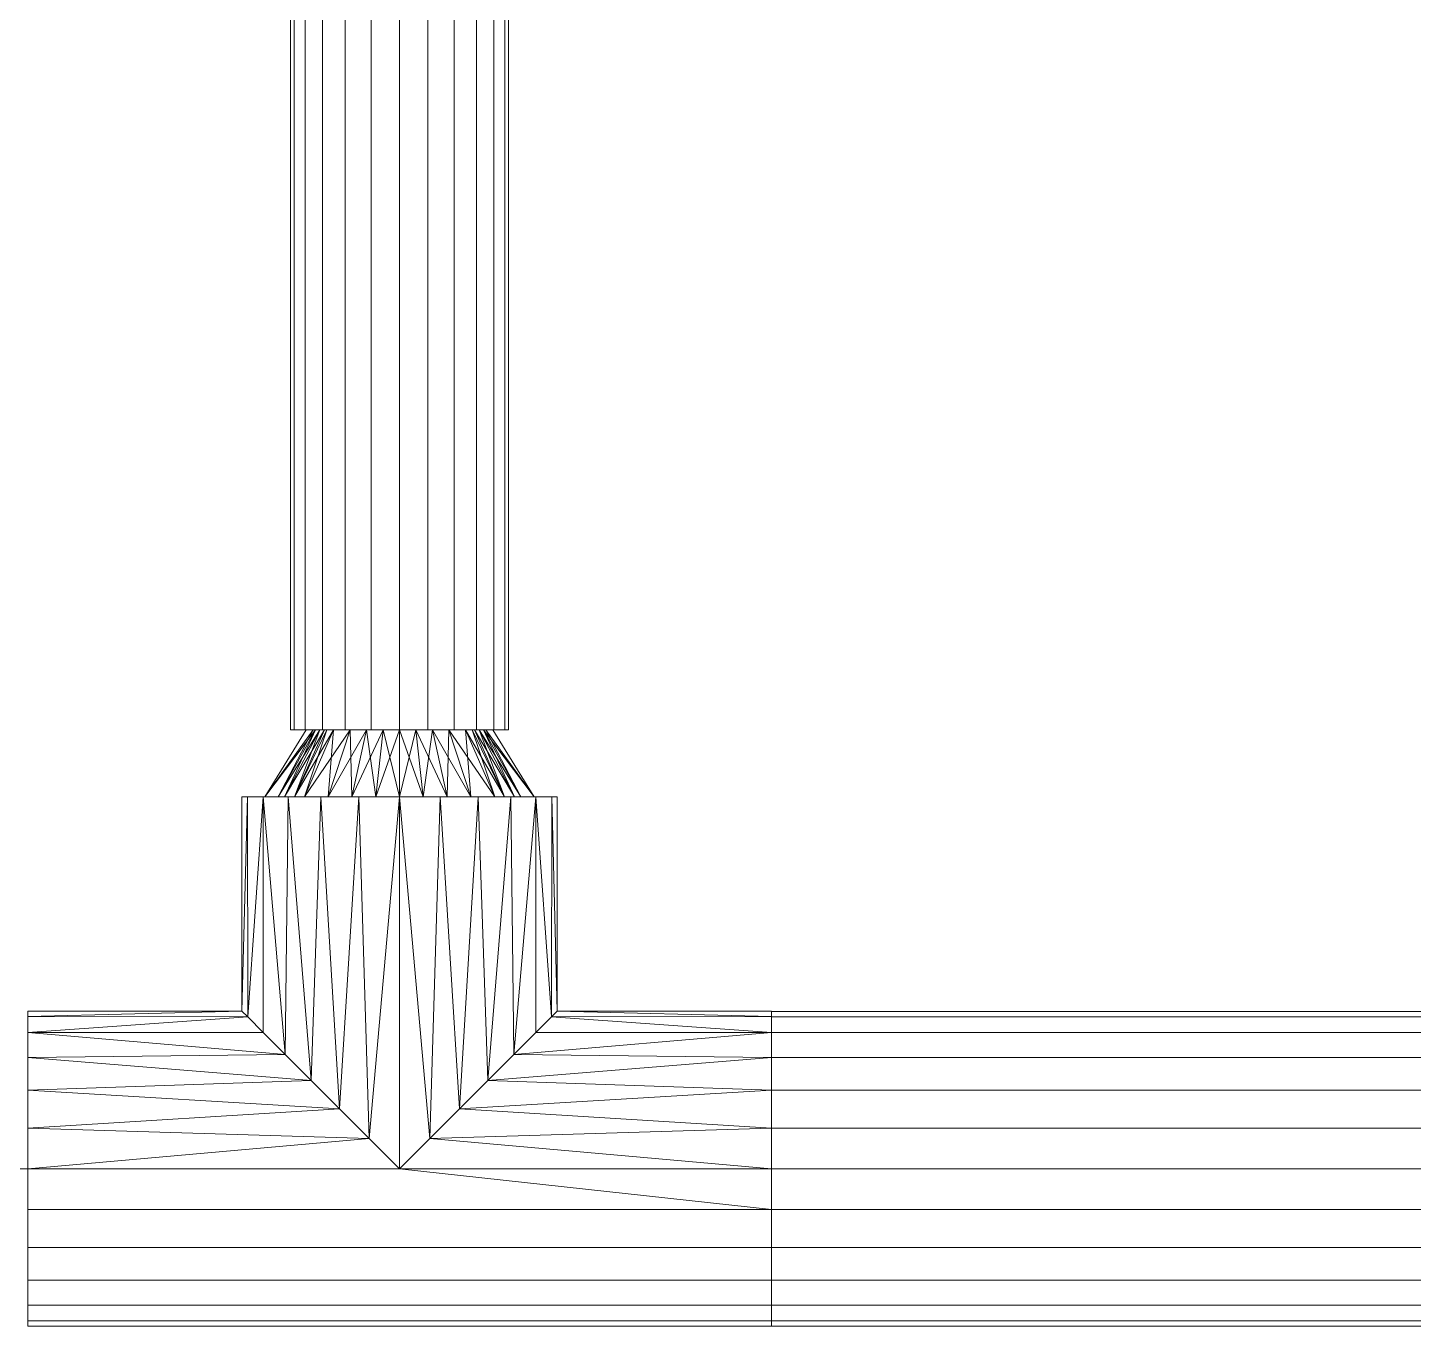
# Model space of a CAD drawing. Header units: inches. Extents: x -3325 to -59, y 5 to 733.
# Drawn here: x -3119.97 to -3111.6, y 217.26 to 225.1 of the extents above; entities that cross this region are included whole.
import ezdxf

# ---------------------------------------------------------------- set-up
doc = ezdxf.new("R2010")
doc.units = ezdxf.units.IN
doc.header["$MEASUREMENT"] = 0
doc.layers.add('P-PIPE', color=10, linetype='Continuous', lineweight=9)

# ---------------------------------------------------------------- blocks, each defined once
blk = doc.blocks.new('Tee - Welded - Generic - Standard-1125979-06 - Fifth Level')
at = {"layer": 'P-PIPE'}
mesh = blk.add_polyface(dxfattribs=at)
corners = [(-2.2441, -0.9508), (-2.2441, -0.9184, 0.2461), (-2.2441, -0.8234, 0.4754), (-2.2441, -0.6723, 0.6723), (-2.2441, -0.4754, 0.8234), (-2.2441, -0.2461, 0.9184), (-2.2441, 0, 0.9508), (-2.2441, 0.2461, 0.9184), (-2.2441, 0.4754, 0.8234), (-2.2441, 0.6723, 0.6723), (-2.2441, 0.8234, 0.4754), (-2.2441, 0.9184, 0.2461), (-2.2441, 0.9508), (-2.2441, 0.9184, -0.2461), (-2.2441, 0.8234, -0.4754), (-2.2441, 0.6723, -0.6723), (-2.2441, 0.4754, -0.8234), (-2.2441, 0.2461, -0.9184), (-2.2441, 0, -0.9508), (-2.2441, -0.2461, -0.9184), (-2.2441, -0.4754, -0.8234), (-2.2441, -0.6723, -0.6723), (-2.2441, -0.8234, -0.4754), (-2.2441, -0.9184, -0.2461)]
mesh.append_faces([[corners[k] for k in face] for face in [(10, 0, 7, 9)]], dxfattribs={"vtx0": -1, "vtx1": -1, "vtx2": -1})
mesh.append_faces([[corners[k] for k in face] for face in [(13, 21, 0, 10)]], dxfattribs={"vtx0": -1, "vtx1": -1, "vtx2": -1, "vtx3": -1})
mesh.append_faces([[corners[k] for k in face] for face in [(13, 16, 20, 21), (5, 7, 0, 1)]], dxfattribs={"vtx0": -1, "vtx1": -1, "vtx3": -1})
mesh.append_faces([[corners[k] for k in face] for face in [(4, 5, 3)]], dxfattribs={"vtx1": -1})
mesh.append_faces([[corners[k] for k in face] for face in [(18, 19, 20), (22, 23, 0, 21), (7, 8, 9), (5, 6, 7)]], dxfattribs={"vtx2": -1})
mesh.append_faces([[corners[k] for k in face] for face in [(16, 17, 18, 20), (1, 2, 3, 5)]], dxfattribs={"vtx2": -1, "vtx3": -1})
mesh.append_faces([[corners[k] for k in face] for face in [(13, 14, 15, 16), (10, 11, 12, 13)]], dxfattribs={"vtx3": -1})
mesh = blk.add_polyface(dxfattribs=at)
corners = [(-2.2441, 0.9508), (-2.2441, 0.9184, 0.2461), (-2.2441, 0.8234, 0.4754), (-2.2441, 0.6723, 0.6723), (-2.2441, 0.4754, 0.8234), (-2.2441, 0.2461, 0.9184), (-2.2441, 0, 0.9508), (-2.2441, -0.2461, 0.9184), (-2.2441, -0.4754, 0.8234), (-2.2441, -0.6723, 0.6723), (-2.2441, -0.8234, 0.4754), (-2.2441, -0.9184, 0.2461), (-2.2441, -0.9508), (-0.9508, -0.9508), (-0.9163, -0.9163, 0.2538), (-0.8229, -0.8229, 0.4762), (-0.6899, -0.6899, 0.6542), (-0.5329, -0.5329, 0.7874), (-0.3617, -0.3617, 0.8793), (-0.1826, -0.1826, 0.9331), (0, 0, 0.9508), (0.1826, -0.1826, 0.9331), (0.3617, -0.3617, 0.8793), (0.5329, -0.5329, 0.7874), (0.6899, -0.6899, 0.6542), (0.8229, -0.8229, 0.4762), (0.9163, -0.9163, 0.2538), (0.9508, -0.9508), (2.2441, -0.9508), (2.2441, -0.9184, 0.2461), (2.2441, -0.8234, 0.4754), (2.2441, -0.6723, 0.6723), (2.2441, -0.4754, 0.8234), (2.2441, -0.2461, 0.9184), (2.2441, 0, 0.9508), (2.2441, 0.2461, 0.9184), (2.2441, 0.4754, 0.8234), (2.2441, 0.6723, 0.6723), (2.2441, 0.8234, 0.4754), (2.2441, 0.9184, 0.2461), (2.2441, 0.9508)]
mesh.append_faces([[corners[k] for k in face] for face in [(13, 11, 12)]], dxfattribs={"vtx0": -1})
mesh.append_faces([[corners[k] for k in face] for face in [(27, 29, 26), (25, 30, 24), (11, 14, 10), (9, 17, 8), (16, 10, 15), (23, 32, 22), (21, 34, 20), (22, 33, 21), (33, 22, 32), (19, 7, 18), (7, 19, 6)]], dxfattribs={"vtx0": -1, "vtx1": -1})
mesh.append_faces([[corners[k] for k in face] for face in [(30, 25, 26), (24, 30, 31), (8, 17, 18), (21, 33, 34), (18, 7, 8), (20, 5, 6)]], dxfattribs={"vtx0": -1, "vtx2": -1})
mesh.append_faces([[corners[k] for k in face] for face in [(20, 34, 35, 5)]], dxfattribs={"vtx0": -1, "vtx2": -1, "vtx3": -1})
mesh.append_faces([[corners[k] for k in face] for face in [(28, 29, 27)]], dxfattribs={"vtx1": -1})
mesh.append_faces([[corners[k] for k in face] for face in [(29, 30, 26), (31, 32, 23), (23, 24, 31), (13, 14, 11), (14, 15, 10), (16, 17, 9), (9, 10, 16), (19, 20, 6)]], dxfattribs={"vtx1": -1, "vtx2": -1})
mesh.append_faces([[corners[k] for k in face] for face in [(38, 39, 1, 2), (36, 37, 3, 4), (37, 38, 2, 3), (35, 36, 4, 5)]], dxfattribs={"vtx1": -1, "vtx3": -1})
mesh.append_faces([[corners[k] for k in face] for face in [(39, 40, 0, 1)]], dxfattribs={"vtx3": -1})
mesh = blk.add_polyface(dxfattribs=at)
corners = [(-2.2441, -0.9508), (-2.2441, -0.9184, -0.2461), (-2.2441, -0.8234, -0.4754), (-2.2441, -0.6723, -0.6723), (-2.2441, -0.4754, -0.8234), (-2.2441, -0.2461, -0.9184), (-2.2441, 0, -0.9508), (-2.2441, 0.2461, -0.9184), (-2.2441, 0.4754, -0.8234), (-2.2441, 0.6723, -0.6723), (-2.2441, 0.8234, -0.4754), (-2.2441, 0.9184, -0.2461), (-2.2441, 0.9508), (2.2441, 0.9508), (2.2441, 0.9184, -0.2461), (2.2441, 0.8234, -0.4754), (2.2441, 0.6723, -0.6723), (2.2441, 0.4754, -0.8234), (2.2441, 0.2461, -0.9184), (2.2441, 0, -0.9508), (2.2441, -0.2461, -0.9184), (2.2441, -0.4754, -0.8234), (2.2441, -0.6723, -0.6723), (2.2441, -0.8234, -0.4754), (2.2441, -0.9184, -0.2461), (2.2441, -0.9508), (0.9508, -0.9508), (0.9163, -0.9163, -0.2538), (0.8229, -0.8229, -0.4762), (0.6899, -0.6899, -0.6542), (0.5329, -0.5329, -0.7874), (0.3617, -0.3617, -0.8793), (0.1826, -0.1826, -0.9331), (0, 0, -0.9508), (-0.1826, -0.1826, -0.9331), (-0.3617, -0.3617, -0.8793), (-0.5329, -0.5329, -0.7874), (-0.6899, -0.6899, -0.6542), (-0.8229, -0.8229, -0.4762), (-0.9163, -0.9163, -0.2538), (-0.9508, -0.9508)]
mesh.append_faces([[corners[k] for k in face] for face in [(1, 40, 0)]], dxfattribs={"vtx0": -1})
mesh.append_faces([[corners[k] for k in face] for face in [(33, 19, 32), (6, 34, 5), (32, 20, 31), (24, 27, 23), (27, 24, 26), (36, 4, 35), (3, 37, 2), (38, 2, 37), (21, 31, 20)]], dxfattribs={"vtx0": -1, "vtx1": -1})
mesh.append_faces([[corners[k] for k in face] for face in [(35, 4, 5), (6, 33, 34), (23, 28, 29), (29, 22, 23), (21, 30, 31), (23, 27, 28), (36, 3, 4), (3, 36, 37), (39, 1, 2)]], dxfattribs={"vtx0": -1, "vtx2": -1})
mesh.append_faces([[corners[k] for k in face] for face in [(19, 20, 32), (34, 35, 5), (6, 7, 33), (21, 22, 30), (29, 30, 22), (39, 40, 1), (38, 39, 2)]], dxfattribs={"vtx1": -1, "vtx2": -1})
mesh.append_faces([[corners[k] for k in face] for face in [(18, 19, 33, 7)]], dxfattribs={"vtx1": -1, "vtx2": -1, "vtx3": -1})
mesh.append_faces([[corners[k] for k in face] for face in [(15, 16, 9, 10), (14, 15, 10, 11), (16, 17, 8, 9), (17, 18, 7, 8)]], dxfattribs={"vtx1": -1, "vtx3": -1})
mesh.append_faces([[corners[k] for k in face] for face in [(12, 13, 14, 11), (24, 25, 26)]], dxfattribs={"vtx2": -1})
mesh = blk.add_polyface(dxfattribs=at)
corners = [(2.2441, -0.9508), (2.2441, -0.9184, -0.2461), (2.2441, -0.8234, -0.4754), (2.2441, -0.6723, -0.6723), (2.2441, -0.4754, -0.8234), (2.2441, -0.2461, -0.9184), (2.2441, 0, -0.9508), (2.2441, 0.2461, -0.9184), (2.2441, 0.4754, -0.8234), (2.2441, 0.6723, -0.6723), (2.2441, 0.8234, -0.4754), (2.2441, 0.9184, -0.2461), (2.2441, 0.9508), (2.2441, 0.9184, 0.2461), (2.2441, 0.8234, 0.4754), (2.2441, 0.6723, 0.6723), (2.2441, 0.4754, 0.8234), (2.2441, 0.2461, 0.9184), (2.2441, 0, 0.9508), (2.2441, -0.2461, 0.9184), (2.2441, -0.4754, 0.8234), (2.2441, -0.6723, 0.6723), (2.2441, -0.8234, 0.4754), (2.2441, -0.9184, 0.2461)]
mesh.append_faces([[corners[k] for k in face] for face in [(21, 19, 20)]], dxfattribs={"vtx0": -1})
mesh.append_faces([[corners[k] for k in face] for face in [(19, 23, 17, 18)]], dxfattribs={"vtx0": -1, "vtx1": -1})
mesh.append_faces([[corners[k] for k in face] for face in [(4, 8, 11, 3), (0, 3, 11, 23)]], dxfattribs={"vtx0": -1, "vtx1": -1, "vtx2": -1})
mesh.append_faces([[corners[k] for k in face] for face in [(11, 14, 17, 23)]], dxfattribs={"vtx0": -1, "vtx1": -1, "vtx2": -1, "vtx3": -1})
mesh.append_faces([[corners[k] for k in face] for face in [(9, 10, 11, 8), (4, 5, 6), (12, 13, 14, 11), (15, 16, 17, 14)]], dxfattribs={"vtx2": -1})
mesh.append_faces([[corners[k] for k in face] for face in [(6, 7, 8, 4), (21, 22, 23, 19)]], dxfattribs={"vtx2": -1, "vtx3": -1})
mesh.append_faces([[corners[k] for k in face] for face in [(0, 1, 2, 3)]], dxfattribs={"vtx3": -1})
mesh = blk.add_polyface(dxfattribs=at)
corners = [(-0.9508, -2.2441), (-0.9184, -2.2441, 0.2461), (-0.8234, -2.2441, 0.4754), (-0.6723, -2.2441, 0.6723), (-0.4754, -2.2441, 0.8234), (-0.2461, -2.2441, 0.9184), (0, -2.2441, 0.9508), (0.2461, -2.2441, 0.9184), (0.4754, -2.2441, 0.8234), (0.6723, -2.2441, 0.6723), (0.8234, -2.2441, 0.4754), (0.9184, -2.2441, 0.2461), (0.9508, -2.2441), (0.9508, -0.9508), (0.9163, -0.9163, 0.2538), (0.8229, -0.8229, 0.4762), (0.6899, -0.6899, 0.6542), (0.5329, -0.5329, 0.7874), (0.3617, -0.3617, 0.8793), (0.1826, -0.1826, 0.9331), (0, 0, 0.9508), (-0.1826, -0.1826, 0.9331), (-0.3617, -0.3617, 0.8793), (-0.5329, -0.5329, 0.7874), (-0.6899, -0.6899, 0.6542), (-0.8229, -0.8229, 0.4762), (-0.9163, -0.9163, 0.2538), (-0.9508, -0.9508)]
mesh.append_faces([[corners[k] for k in face] for face in [(13, 11, 12)]], dxfattribs={"vtx0": -1})
mesh.append_faces([[corners[k] for k in face] for face in [(22, 5, 21), (24, 3, 23), (8, 18, 7), (17, 9, 16)]], dxfattribs={"vtx0": -1, "vtx1": -1})
mesh.append_faces([[corners[k] for k in face] for face in [(24, 2, 3), (26, 1, 2), (22, 4, 5), (6, 20, 21), (21, 5, 6), (19, 6, 7), (16, 9, 10), (17, 8, 9), (6, 19, 20)]], dxfattribs={"vtx0": -1, "vtx2": -1})
mesh.append_faces([[corners[k] for k in face] for face in [(26, 27, 1), (3, 4, 23), (25, 26, 2), (24, 25, 2), (22, 23, 4), (10, 11, 14), (18, 19, 7), (17, 18, 8), (13, 14, 11), (15, 16, 10), (14, 15, 10)]], dxfattribs={"vtx1": -1, "vtx2": -1})
mesh.append_faces([[corners[k] for k in face] for face in [(27, 0, 1)]], dxfattribs={"vtx2": -1})
mesh = blk.add_polyface(dxfattribs=at)
corners = [(0.9508, -2.2441), (0.9184, -2.2441, -0.2461), (0.8234, -2.2441, -0.4754), (0.6723, -2.2441, -0.6723), (0.4754, -2.2441, -0.8234), (0.2461, -2.2441, -0.9184), (0, -2.2441, -0.9508), (-0.2461, -2.2441, -0.9184), (-0.4754, -2.2441, -0.8234), (-0.6723, -2.2441, -0.6723), (-0.8234, -2.2441, -0.4754), (-0.9184, -2.2441, -0.2461), (-0.9508, -2.2441), (-0.9508, -0.9508), (-0.9163, -0.9163, -0.2538), (-0.8229, -0.8229, -0.4762), (-0.6899, -0.6899, -0.6542), (-0.5329, -0.5329, -0.7874), (-0.3617, -0.3617, -0.8793), (-0.1826, -0.1826, -0.9331), (0, 0, -0.9508), (0.1826, -0.1826, -0.9331), (0.3617, -0.3617, -0.8793), (0.5329, -0.5329, -0.7874), (0.6899, -0.6899, -0.6542), (0.8229, -0.8229, -0.4762), (0.9163, -0.9163, -0.2538), (0.9508, -0.9508)]
mesh.append_faces([[corners[k] for k in face] for face in [(13, 11, 12)]], dxfattribs={"vtx0": -1})
mesh.append_faces([[corners[k] for k in face] for face in [(22, 5, 21), (24, 3, 23), (8, 18, 7), (17, 9, 16)]], dxfattribs={"vtx0": -1, "vtx1": -1})
mesh.append_faces([[corners[k] for k in face] for face in [(24, 2, 3), (26, 1, 2), (22, 4, 5), (6, 20, 21), (21, 5, 6), (19, 6, 7), (16, 9, 10), (17, 8, 9), (6, 19, 20)]], dxfattribs={"vtx0": -1, "vtx2": -1})
mesh.append_faces([[corners[k] for k in face] for face in [(0, 1, 27)]], dxfattribs={"vtx1": -1})
mesh.append_faces([[corners[k] for k in face] for face in [(26, 27, 1), (3, 4, 23), (25, 26, 2), (24, 25, 2), (22, 23, 4), (10, 11, 14), (18, 19, 7), (17, 18, 8), (13, 14, 11), (15, 16, 10), (14, 15, 10)]], dxfattribs={"vtx1": -1, "vtx2": -1})
mesh = blk.add_polyface(dxfattribs=at)
corners = [(-0.9508, -2.2441), (-0.9184, -2.2441, -0.2461), (-0.8234, -2.2441, -0.4754), (-0.6723, -2.2441, -0.6723), (-0.4754, -2.2441, -0.8234), (-0.2461, -2.2441, -0.9184), (0, -2.2441, -0.9508), (0.2461, -2.2441, -0.9184), (0.4754, -2.2441, -0.8234), (0.6723, -2.2441, -0.6723), (0.8234, -2.2441, -0.4754), (0.9184, -2.2441, -0.2461), (0.9508, -2.2441), (0.9184, -2.2441, 0.2461), (0.8234, -2.2441, 0.4754), (0.6723, -2.2441, 0.6723), (0.4754, -2.2441, 0.8234), (0.2461, -2.2441, 0.9184), (0, -2.2441, 0.9508), (-0.2461, -2.2441, 0.9184), (-0.4754, -2.2441, 0.8234), (-0.6723, -2.2441, 0.6723), (-0.8234, -2.2441, 0.4754), (-0.9184, -2.2441, 0.2461)]
mesh.append_faces([[corners[k] for k in face] for face in [(6, 4, 5), (21, 19, 20)]], dxfattribs={"vtx0": -1})
mesh.append_faces([[corners[k] for k in face] for face in [(23, 6, 11, 14), (23, 14, 17, 19)]], dxfattribs={"vtx0": -1, "vtx1": -1, "vtx2": -1, "vtx3": -1})
mesh.append_faces([[corners[k] for k in face] for face in [(6, 23, 3, 4)]], dxfattribs={"vtx0": -1, "vtx1": -1, "vtx3": -1})
mesh.append_faces([[corners[k] for k in face] for face in [(3, 23, 0)]], dxfattribs={"vtx0": -1, "vtx2": -1})
mesh.append_faces([[corners[k] for k in face] for face in [(16, 17, 14, 15)]], dxfattribs={"vtx1": -1})
mesh.append_faces([[corners[k] for k in face] for face in [(12, 13, 14, 11), (17, 18, 19)]], dxfattribs={"vtx2": -1})
mesh.append_faces([[corners[k] for k in face] for face in [(9, 10, 11, 6), (21, 22, 23, 19)]], dxfattribs={"vtx2": -1, "vtx3": -1})
mesh.append_faces([[corners[k] for k in face] for face in [(6, 7, 8, 9), (0, 1, 2, 3)]], dxfattribs={"vtx3": -1})
blk = doc.blocks.new('Transition - Generic - Plumbing-CW-1022941-06 - Fifth Level')
at = {"layer": 'P-PIPE'}
mesh = blk.add_polyface(dxfattribs=at)
corners = [(0, -0.8125), (0, -0.5745, 0.5745), (0, 0, 0.8125), (0, 0.5745, 0.5745), (0, 0.8125), (0, 0.5745, -0.5745), (0, 0, -0.8125), (0, -0.5745, -0.5745)]
mesh.append_faces([[corners[k] for k in face] for face in [(5, 3, 4)]], dxfattribs={"vtx0": -1})
mesh.append_faces([[corners[k] for k in face] for face in [(0, 3, 5, 6)]], dxfattribs={"vtx0": -1, "vtx1": -1, "vtx3": -1})
mesh.append_faces([[corners[k] for k in face] for face in [(2, 3, 0, 1), (7, 0, 6)]], dxfattribs={"vtx1": -1})
mesh = blk.add_polyface(dxfattribs=at)
corners = [(0, -0.8125), (0, -0.5745, -0.5745), (0, 0, -0.8125), (0, 0.5745, -0.5745), (0, 0.8125), (0.4063, 0.5625), (0.4063, 0.3977, -0.3977), (0.4063, 0, -0.5625), (0.4063, -0.3977, -0.3977), (0.4063, -0.5625), (0.4063, 0.4523, -0.2661), (0, 0.6935, -0.2873), (0, 0.7329, -0.1922), (0, 0.2873, -0.6935), (0.4063, 0.1989, -0.4801), (0.4063, 0.0994, -0.5213), (0.4063, -0.4801, -0.1989), (0, -0.6935, -0.2873), (0, -0.634, -0.4309), (0.4063, -0.1989, -0.4801), (0, -0.2873, -0.6935), (0, -0.1436, -0.753), (0, 0.634, -0.4309), (0.4063, 0.5074, -0.1331), (0, 0.4309, -0.634), (0.4063, 0.2983, -0.4389), (0, 0.1436, -0.753), (0, -0.7329, -0.1922), (0.4063, -0.5213, -0.0994), (0.4063, -0.4389, -0.2983), (0, -0.4309, -0.634), (0.4063, -0.2983, -0.4389), (0.4063, -0.0994, -0.5213)]
mesh.append_faces([[corners[k] for k in face] for face in [(23, 4, 5)]], dxfattribs={"vtx0": -1})
mesh.append_faces([[corners[k] for k in face] for face in [(4, 23, 12), (14, 24, 25), (6, 22, 10), (13, 15, 26), (29, 1, 8), (16, 18, 29), (1, 29, 18), (19, 21, 32), (7, 26, 15), (2, 32, 21), (22, 6, 3), (10, 11, 23), (3, 25, 24), (15, 13, 14), (18, 16, 17), (20, 31, 30), (21, 19, 20)]], dxfattribs={"vtx0": -1, "vtx1": -1})
mesh.append_faces([[corners[k] for k in face] for face in [(14, 13, 24), (7, 2, 26), (3, 6, 25), (23, 11, 12), (2, 7, 32), (27, 16, 28), (8, 1, 30)]], dxfattribs={"vtx0": -1, "vtx2": -1})
mesh.append_faces([[corners[k] for k in face] for face in [(9, 0, 28)]], dxfattribs={"vtx1": -1})
mesh.append_faces([[corners[k] for k in face] for face in [(27, 17, 16), (19, 31, 20), (31, 8, 30), (22, 11, 10), (0, 27, 28)]], dxfattribs={"vtx1": -1, "vtx2": -1})
mesh = blk.add_polyface(dxfattribs=at)
corners = [(0, 0.8125), (0, 0.5745, 0.5745), (0, 0, 0.8125), (0, -0.5745, 0.5745), (0, -0.8125), (0.4063, -0.5625), (0.4063, -0.3977, 0.3977), (0.4063, 0, 0.5625), (0.4063, 0.3977, 0.3977), (0.4063, 0.5625), (0.4063, -0.4523, 0.2661), (0, -0.6935, 0.2873), (0, -0.7329, 0.1922), (0, -0.2873, 0.6935), (0.4063, -0.1989, 0.4801), (0.4063, -0.0994, 0.5213), (0.4063, 0.4801, 0.1989), (0, 0.6935, 0.2873), (0, 0.634, 0.4309), (0.4063, 0.1989, 0.4801), (0, 0.2873, 0.6935), (0, 0.1436, 0.753), (0, -0.634, 0.4309), (0.4063, -0.5074, 0.1331), (0, -0.4309, 0.634), (0.4063, -0.2983, 0.4389), (0, -0.1436, 0.753), (0, 0.7329, 0.1922), (0.4063, 0.5213, 0.0994), (0.4063, 0.4389, 0.2983), (0, 0.4309, 0.634), (0.4063, 0.2983, 0.4389), (0.4063, 0.0994, 0.5213)]
mesh.append_faces([[corners[k] for k in face] for face in [(23, 4, 5)]], dxfattribs={"vtx0": -1})
mesh.append_faces([[corners[k] for k in face] for face in [(4, 23, 12), (14, 24, 25), (6, 22, 10), (13, 15, 26), (29, 1, 8), (16, 18, 29), (1, 29, 18), (19, 21, 32), (7, 26, 15), (2, 32, 21), (22, 6, 3), (10, 11, 23), (3, 25, 24), (15, 13, 14), (18, 16, 17), (20, 31, 30), (21, 19, 20)]], dxfattribs={"vtx0": -1, "vtx1": -1})
mesh.append_faces([[corners[k] for k in face] for face in [(14, 13, 24), (7, 2, 26), (3, 6, 25), (23, 11, 12), (2, 7, 32), (27, 16, 28), (8, 1, 30)]], dxfattribs={"vtx0": -1, "vtx2": -1})
mesh.append_faces([[corners[k] for k in face] for face in [(9, 0, 28)]], dxfattribs={"vtx1": -1})
mesh.append_faces([[corners[k] for k in face] for face in [(27, 17, 16), (19, 31, 20), (31, 8, 30), (22, 11, 10), (0, 27, 28)]], dxfattribs={"vtx1": -1, "vtx2": -1})
mesh = blk.add_polyface(dxfattribs=at)
corners = [(0.4063, -0.5625), (0.4063, -0.3977, -0.3977), (0.4063, 0, -0.5625), (0.4063, 0.3977, -0.3977), (0.4063, 0.5625), (0.4063, 0.3977, 0.3977), (0.4063, 0, 0.5625), (0.4063, -0.3977, 0.3977)]
mesh.append_faces([[corners[k] for k in face] for face in [(4, 7, 1, 2)]], dxfattribs={"vtx0": -1, "vtx1": -1, "vtx3": -1})
mesh.append_faces([[corners[k] for k in face] for face in [(3, 4, 2)]], dxfattribs={"vtx1": -1})
mesh.append_faces([[corners[k] for k in face] for face in [(5, 6, 7, 4), (7, 0, 1)]], dxfattribs={"vtx2": -1})

msp = doc.modelspace()

# ---------------------------------------------------------------- linework, layer by layer
at = {"layer": 'P-PIPE', "color": 1}
for p, q in [((-3117.7233, 220.8599, 1075), (-3117.7233, 229.6934, 1075)), ((-3117.7233, 220.8599, 1075), (-3117.7233, 229.6934, 1075)), ((-3117.7233, 220.4536, 1075), (-3117.7233, 220.8599, 1075)), ((-3117.7233, 220.4536, 1075), (-3117.7233, 218.2095, 1075)), ((-3162.8681, 218.2095, 1075), (-3119.9674, 218.2095, 1075)), ((-3162.8681, 218.2095, 1075), (-3119.9674, 218.2095, 1075)), ((-3115.4792, 218.2095, 1075), (-3119.9674, 218.2095, 1075)), ((-3107.6457, 218.2095, 1075), (-3115.4792, 218.2095, 1075)), ((-3107.6457, 218.2095, 1075), (-3115.4792, 218.2095, 1075))]:
    msp.add_line(p, q, dxfattribs=at)

# ---------------------------------------------------------------- block references
for name, p, rotation in [('Transition - Generic - Plumbing-CW-1022941-06 - Fifth Level', (-3117.7233, 220.4536, 1075), 90), ('Tee - Welded - Generic - Standard-1125979-06 - Fifth Level', (-3117.7233, 218.2095, 1075), 180)]:
    msp.add_blockref(name, p, dxfattribs=dict(at, rotation=rotation))

# ---------------------------------------------------------------- meshes
mesh = msp.add_polyface(dxfattribs=at)
corners = [(-3118.3806, 220.8599, 1075), (-3118.3583, 220.8599, 1075.1701), (-3118.2927, 220.8599, 1075.3287), (-3118.1884, 220.8599, 1075.4649), (-3118.0521, 220.8599, 1075.5694), (-3117.8936, 220.8599, 1075.6351), (-3117.7233, 220.8599, 1075.6575), (-3117.7233, 229.6934, 1075.6575), (-3117.8936, 229.6934, 1075.6351), (-3118.0521, 229.6934, 1075.5694), (-3118.1884, 229.6934, 1075.4649), (-3118.2927, 229.6934, 1075.3287), (-3118.3583, 229.6934, 1075.1701), (-3118.3806, 229.6934, 1075)]
mesh.append_faces([[corners[k] for k in face] for face in [(7, 8, 5, 6)]], dxfattribs={"vtx1": -1, "color": 1})
mesh.append_faces([[corners[k] for k in face] for face in [(8, 9, 4, 5), (3, 4, 9, 10), (11, 12, 1, 2), (2, 3, 10, 11)]], dxfattribs={"vtx1": -1, "vtx3": -1, "color": 1})
mesh.append_faces([[corners[k] for k in face] for face in [(12, 13, 0, 1)]], dxfattribs={"vtx3": -1, "color": 1})
mesh = msp.add_polyface(dxfattribs=at)
corners = [(-3117.7233, 220.8599, 1074.3425), (-3117.8936, 220.8599, 1074.3649), (-3118.0521, 220.8599, 1074.4306), (-3118.1884, 220.8599, 1074.535), (-3118.2927, 220.8599, 1074.6713), (-3118.3583, 220.8599, 1074.8298), (-3118.3806, 220.8599, 1075), (-3118.3806, 229.6934, 1075), (-3118.3583, 229.6934, 1074.8298), (-3118.2927, 229.6934, 1074.6713), (-3118.1884, 229.6934, 1074.535), (-3118.0521, 229.6934, 1074.4306), (-3117.8936, 229.6934, 1074.3649), (-3117.7233, 229.6934, 1074.3425)]
mesh.append_faces([[corners[k] for k in face] for face in [(7, 8, 5, 6)]], dxfattribs={"vtx1": -1, "color": 1})
mesh.append_faces([[corners[k] for k in face] for face in [(8, 9, 4, 5), (3, 4, 9, 10), (11, 12, 1, 2), (2, 3, 10, 11)]], dxfattribs={"vtx1": -1, "vtx3": -1, "color": 1})
mesh.append_faces([[corners[k] for k in face] for face in [(12, 13, 0, 1)]], dxfattribs={"vtx3": -1, "color": 1})
mesh = msp.add_polyface(dxfattribs=at)
corners = [(-3117.7233, 220.8599, 1075.6575), (-3117.553, 220.8599, 1075.6351), (-3117.3944, 220.8599, 1075.5694), (-3117.2582, 220.8599, 1075.4649), (-3117.1538, 220.8599, 1075.3287), (-3117.0883, 220.8599, 1075.1701), (-3117.0659, 220.8599, 1075), (-3117.0659, 229.6934, 1075), (-3117.0883, 229.6934, 1075.1701), (-3117.1538, 229.6934, 1075.3287), (-3117.2582, 229.6934, 1075.4649), (-3117.3944, 229.6934, 1075.5694), (-3117.553, 229.6934, 1075.6351), (-3117.7233, 229.6934, 1075.6575)]
mesh.append_faces([[corners[k] for k in face] for face in [(8, 9, 4, 5), (3, 4, 9, 10), (11, 12, 1, 2), (2, 3, 10, 11)]], dxfattribs={"vtx1": -1, "vtx3": -1, "color": 1})
mesh.append_faces([[corners[k] for k in face] for face in [(6, 7, 8, 5)]], dxfattribs={"vtx2": -1, "color": 1})
mesh.append_faces([[corners[k] for k in face] for face in [(12, 13, 0, 1)]], dxfattribs={"vtx3": -1, "color": 1})
mesh = msp.add_polyface(dxfattribs=at)
corners = [(-3117.0659, 220.8599, 1075), (-3117.0883, 220.8599, 1074.8298), (-3117.1538, 220.8599, 1074.6713), (-3117.2582, 220.8599, 1074.535), (-3117.3944, 220.8599, 1074.4306), (-3117.553, 220.8599, 1074.3649), (-3117.7233, 220.8599, 1074.3425), (-3117.7233, 229.6934, 1074.3425), (-3117.553, 229.6934, 1074.3649), (-3117.3944, 229.6934, 1074.4306), (-3117.2582, 229.6934, 1074.535), (-3117.1538, 229.6934, 1074.6713), (-3117.0883, 229.6934, 1074.8298), (-3117.0659, 229.6934, 1075)]
mesh.append_faces([[corners[k] for k in face] for face in [(7, 8, 5, 6)]], dxfattribs={"vtx1": -1, "color": 1})
mesh.append_faces([[corners[k] for k in face] for face in [(8, 9, 4, 5), (3, 4, 9, 10), (11, 12, 1, 2), (2, 3, 10, 11)]], dxfattribs={"vtx1": -1, "vtx3": -1, "color": 1})
mesh.append_faces([[corners[k] for k in face] for face in [(12, 13, 0, 1)]], dxfattribs={"vtx3": -1, "color": 1})
mesh = msp.add_polyface(dxfattribs=at)
corners = [(-3117.0659, 220.8599, 1075), (-3117.0883, 220.8599, 1075.1701), (-3117.1538, 220.8599, 1075.3287), (-3117.2582, 220.8599, 1075.4649), (-3117.3944, 220.8599, 1075.5694), (-3117.553, 220.8599, 1075.6351), (-3117.7233, 220.8599, 1075.6575), (-3117.8936, 220.8599, 1075.6351), (-3118.0521, 220.8599, 1075.5694), (-3118.1884, 220.8599, 1075.4649), (-3118.2927, 220.8599, 1075.3287), (-3118.3583, 220.8599, 1075.1701), (-3118.3806, 220.8599, 1075), (-3118.3583, 220.8599, 1074.8298), (-3118.2927, 220.8599, 1074.6713), (-3118.1884, 220.8599, 1074.535), (-3118.0521, 220.8599, 1074.4306), (-3117.8936, 220.8599, 1074.3649), (-3117.7233, 220.8599, 1074.3425), (-3117.553, 220.8599, 1074.3649), (-3117.3944, 220.8599, 1074.4306), (-3117.2582, 220.8599, 1074.535), (-3117.1538, 220.8599, 1074.6713), (-3117.0883, 220.8599, 1074.8298)]
mesh.append_faces([[corners[k] for k in face] for face in [(6, 4, 5)]], dxfattribs={"vtx0": -1, "color": 1})
mesh.append_faces([[corners[k] for k in face] for face in [(23, 11, 13, 18), (6, 11, 1, 4)]], dxfattribs={"vtx0": -1, "vtx1": -1, "vtx2": -1, "vtx3": -1, "color": 1})
mesh.append_faces([[corners[k] for k in face] for face in [(13, 15, 16, 18)]], dxfattribs={"vtx0": -1, "vtx2": -1, "vtx3": -1, "color": 1})
mesh.append_faces([[corners[k] for k in face] for face in [(17, 18, 16), (14, 15, 13), (10, 11, 8, 9)]], dxfattribs={"vtx1": -1, "color": 1})
mesh.append_faces([[corners[k] for k in face] for face in [(21, 22, 23, 20), (11, 12, 13)]], dxfattribs={"vtx2": -1, "color": 1})
mesh.append_faces([[corners[k] for k in face] for face in [(18, 19, 20, 23), (6, 7, 8, 11), (23, 0, 1, 11)]], dxfattribs={"vtx2": -1, "vtx3": -1, "color": 1})
mesh.append_faces([[corners[k] for k in face] for face in [(1, 2, 3, 4)]], dxfattribs={"vtx3": -1, "color": 1})
mesh = msp.add_polyface(dxfattribs=at)
corners = [(-3115.4791, 219.1595, 1075), (-3115.4791, 219.1272, 1074.7541), (-3115.4791, 219.0322, 1074.525), (-3115.4791, 218.8813, 1074.3282), (-3115.4791, 218.6845, 1074.1772), (-3115.4791, 218.4554, 1074.0824), (-3115.4791, 218.2095, 1074.05), (-3115.4791, 217.9636, 1074.0824), (-3115.4791, 217.7345, 1074.1772), (-3115.4791, 217.5378, 1074.3282), (-3115.4791, 217.3868, 1074.525), (-3115.4791, 217.2919, 1074.7541), (-3115.4791, 217.2595, 1075), (-3115.4791, 217.2919, 1075.2458), (-3115.4791, 217.3868, 1075.475), (-3115.4791, 217.5378, 1075.6718), (-3115.4791, 217.7345, 1075.8227), (-3115.4791, 217.9636, 1075.9177), (-3115.4791, 218.2095, 1075.95), (-3115.4791, 218.4554, 1075.9177), (-3115.4791, 218.6845, 1075.8227), (-3115.4791, 218.8813, 1075.6718), (-3115.4791, 219.0322, 1075.475), (-3115.4791, 219.1272, 1075.2458)]
mesh.append_faces([[corners[k] for k in face] for face in [(20, 18, 19), (10, 8, 9), (18, 16, 17), (8, 6, 7)]], dxfattribs={"vtx0": -1, "color": 1})
mesh.append_faces([[corners[k] for k in face] for face in [(1, 4, 23, 0)]], dxfattribs={"vtx0": -1, "vtx1": -1, "color": 1})
mesh.append_faces([[corners[k] for k in face] for face in [(4, 8, 20, 23), (20, 8, 16, 18)]], dxfattribs={"vtx0": -1, "vtx1": -1, "vtx2": -1, "vtx3": -1, "color": 1})
mesh.append_faces([[corners[k] for k in face] for face in [(8, 12, 13, 16)]], dxfattribs={"vtx0": -1, "vtx2": -1, "vtx3": -1, "color": 1})
mesh.append_faces([[corners[k] for k in face] for face in [(11, 12, 8, 10)]], dxfattribs={"vtx1": -1, "vtx2": -1, "color": 1})
mesh.append_faces([[corners[k] for k in face] for face in [(21, 22, 23, 20)]], dxfattribs={"vtx2": -1, "color": 1})
mesh.append_faces([[corners[k] for k in face] for face in [(4, 5, 6, 8)]], dxfattribs={"vtx2": -1, "vtx3": -1, "color": 1})
mesh.append_faces([[corners[k] for k in face] for face in [(1, 2, 3, 4), (13, 14, 15, 16)]], dxfattribs={"vtx3": -1, "color": 1})
mesh = msp.add_polyface(dxfattribs=at)
corners = [(-3107.6459, 218.2095, 1075.95), (-3107.6459, 218.4554, 1075.9177), (-3107.6459, 218.6845, 1075.8227), (-3107.6459, 218.8813, 1075.6718), (-3107.6459, 219.0322, 1075.475), (-3107.6459, 219.1272, 1075.2458), (-3107.6459, 219.1595, 1075), (-3115.4791, 219.1595, 1075), (-3115.4791, 219.1272, 1075.2458), (-3115.4791, 219.0322, 1075.475), (-3115.4791, 218.8813, 1075.6718), (-3115.4791, 218.6845, 1075.8227), (-3115.4791, 218.4554, 1075.9177), (-3115.4791, 218.2095, 1075.95)]
mesh.append_faces([[corners[k] for k in face] for face in [(8, 9, 4, 5), (3, 4, 9, 10), (11, 12, 1, 2), (2, 3, 10, 11)]], dxfattribs={"vtx1": -1, "vtx3": -1, "color": 1})
mesh.append_faces([[corners[k] for k in face] for face in [(6, 7, 8, 5)]], dxfattribs={"vtx2": -1, "color": 1})
mesh.append_faces([[corners[k] for k in face] for face in [(12, 13, 0, 1)]], dxfattribs={"vtx3": -1, "color": 1})
mesh = msp.add_polyface(dxfattribs=at)
corners = [(-3107.6459, 219.1595, 1075), (-3107.6459, 219.1272, 1074.7541), (-3107.6459, 219.0322, 1074.525), (-3107.6459, 218.8813, 1074.3282), (-3107.6459, 218.6845, 1074.1772), (-3107.6459, 218.4554, 1074.0824), (-3107.6459, 218.2095, 1074.05), (-3115.4791, 218.2095, 1074.05), (-3115.4791, 218.4554, 1074.0824), (-3115.4791, 218.6845, 1074.1772), (-3115.4791, 218.8813, 1074.3282), (-3115.4791, 219.0322, 1074.525), (-3115.4791, 219.1272, 1074.7541), (-3115.4791, 219.1595, 1075)]
mesh.append_faces([[corners[k] for k in face] for face in [(7, 8, 5, 6)]], dxfattribs={"vtx1": -1, "color": 1})
mesh.append_faces([[corners[k] for k in face] for face in [(8, 9, 4, 5), (3, 4, 9, 10), (11, 12, 1, 2), (2, 3, 10, 11)]], dxfattribs={"vtx1": -1, "vtx3": -1, "color": 1})
mesh.append_faces([[corners[k] for k in face] for face in [(12, 13, 0, 1)]], dxfattribs={"vtx3": -1, "color": 1})
mesh = msp.add_polyface(dxfattribs=at)
corners = [(-3107.6459, 217.2595, 1075), (-3107.6459, 217.2919, 1075.2458), (-3107.6459, 217.3868, 1075.475), (-3107.6459, 217.5378, 1075.6718), (-3107.6459, 217.7345, 1075.8227), (-3107.6459, 217.9636, 1075.9177), (-3107.6459, 218.2095, 1075.95), (-3115.4791, 218.2095, 1075.95), (-3115.4791, 217.9636, 1075.9177), (-3115.4791, 217.7345, 1075.8227), (-3115.4791, 217.5378, 1075.6718), (-3115.4791, 217.3868, 1075.475), (-3115.4791, 217.2919, 1075.2458), (-3115.4791, 217.2595, 1075)]
mesh.append_faces([[corners[k] for k in face] for face in [(7, 8, 5, 6)]], dxfattribs={"vtx1": -1, "color": 1})
mesh.append_faces([[corners[k] for k in face] for face in [(8, 9, 4, 5), (3, 4, 9, 10), (11, 12, 1, 2), (2, 3, 10, 11)]], dxfattribs={"vtx1": -1, "vtx3": -1, "color": 1})
mesh.append_faces([[corners[k] for k in face] for face in [(12, 13, 0, 1)]], dxfattribs={"vtx3": -1, "color": 1})
mesh = msp.add_polyface(dxfattribs=at)
corners = [(-3107.6459, 218.2095, 1074.05), (-3107.6459, 217.9636, 1074.0824), (-3107.6459, 217.7345, 1074.1772), (-3107.6459, 217.5378, 1074.3282), (-3107.6459, 217.3868, 1074.525), (-3107.6459, 217.2919, 1074.7541), (-3107.6459, 217.2595, 1075), (-3115.4791, 217.2595, 1075), (-3115.4791, 217.2919, 1074.7541), (-3115.4791, 217.3868, 1074.525), (-3115.4791, 217.5378, 1074.3282), (-3115.4791, 217.7345, 1074.1772), (-3115.4791, 217.9636, 1074.0824), (-3115.4791, 218.2095, 1074.05)]
mesh.append_faces([[corners[k] for k in face] for face in [(7, 8, 5, 6)]], dxfattribs={"vtx1": -1, "color": 1})
mesh.append_faces([[corners[k] for k in face] for face in [(8, 9, 4, 5), (3, 4, 9, 10), (11, 12, 1, 2), (2, 3, 10, 11)]], dxfattribs={"vtx1": -1, "vtx3": -1, "color": 1})
mesh.append_faces([[corners[k] for k in face] for face in [(12, 13, 0, 1)]], dxfattribs={"vtx3": -1, "color": 1})

doc.saveas('drawing.dxf')
